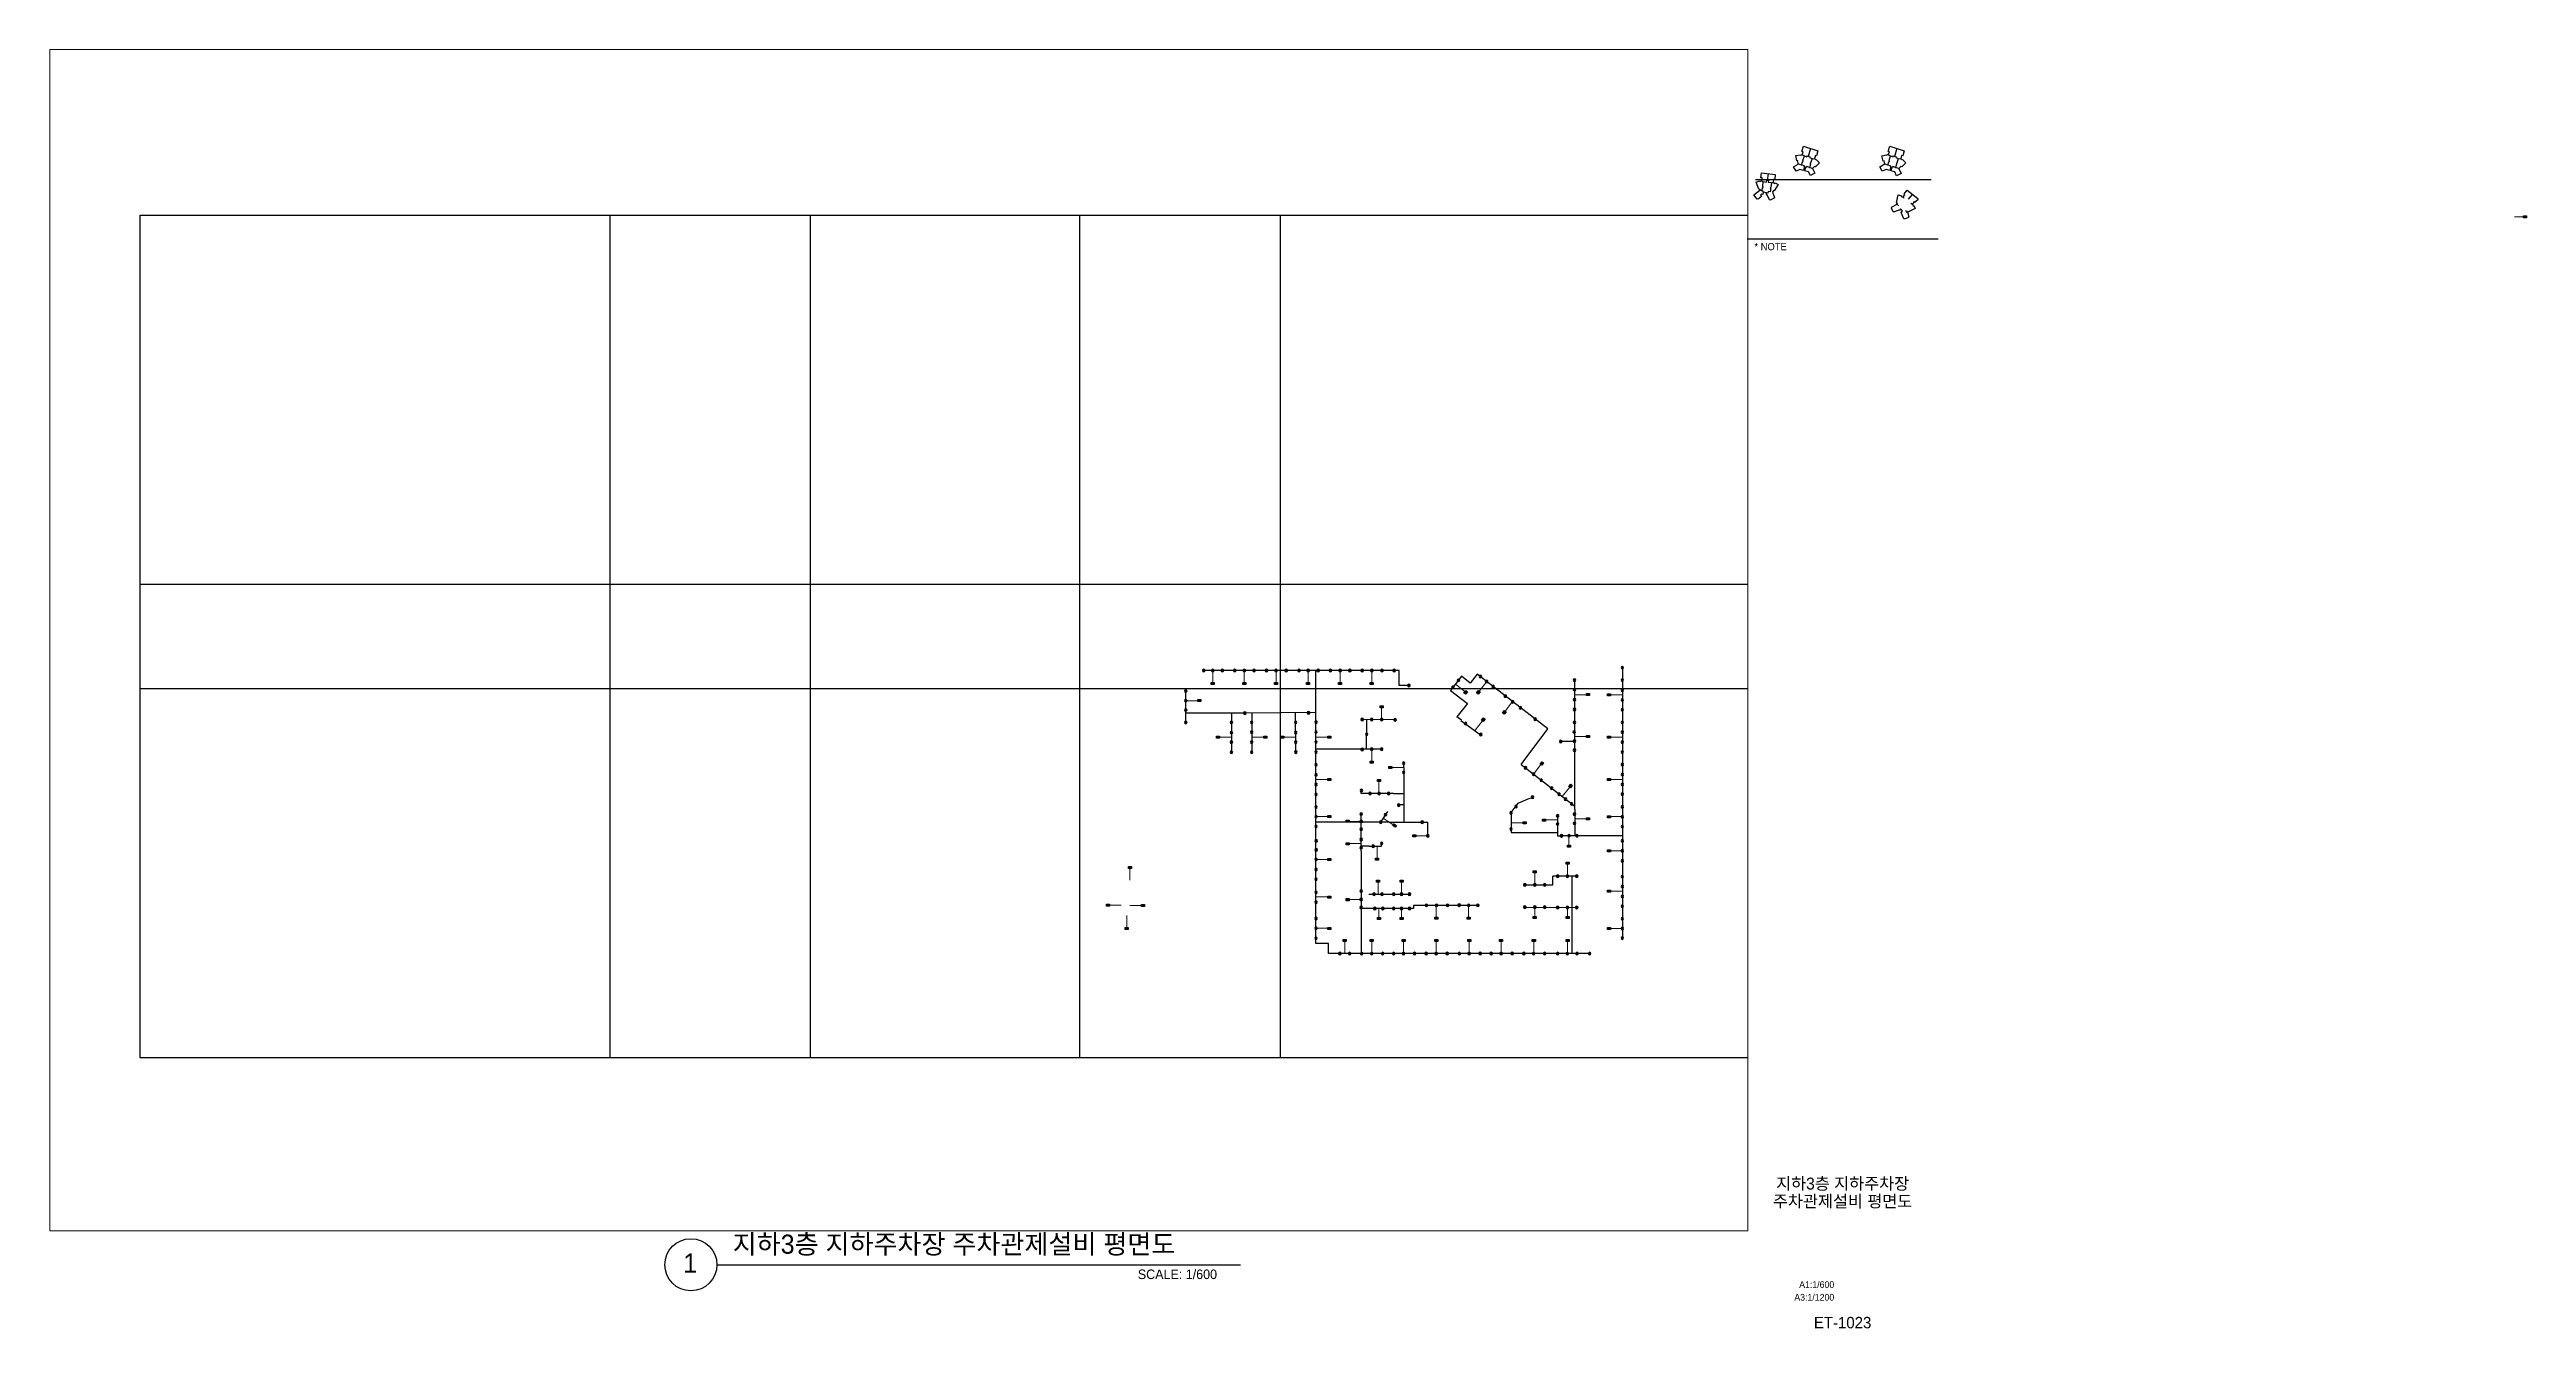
# Paper-space layout '배치1' of a CAD drawing. Header units: millimetres. Extents: x 29 to 1065, y 21 to 556.
# The model-space entities are those that its viewports show. They can reach past a viewport. Long polylines and large blocks are cut down to what shows.
import ezdxf
from ezdxf.enums import TextEntityAlignment as Align

# ---------------------------------------------------------------- set-up
doc = ezdxf.new("R2010")
doc.units = ezdxf.units.MM
for name, color, linetype in [('0-유도관제', 6, 'Continuous'), ('e-plan', 9, 'Continuous'), ('E-TITLE', 3, 'Continuous'), ('sheet', 7, 'Continuous'), ('TXT', 2, 'Continuous'), ('Vp', 7, 'Continuous')]:
    doc.layers.add(name, color=color, linetype=linetype)
for name, color, linetype, lineweight in [('주차유도-LGM', 6, 'Continuous', 20), ('주차유도-USM', 1, 'Continuous', 35), ('주차유도-레이스웨이', 1, 'Continuous', 25)]:
    doc.layers.add(name, color=color, linetype=linetype, lineweight=lineweight)
doc.styles.add('돋움', font='')
doc.styles.get('돋움').set_extended_font_data('Dotum')

# ---------------------------------------------------------------- blocks, each defined once
blk = doc.blocks.new('센서')
at = {"layer": '0-유도관제', "color": 0}
for p, q in [((405935, 34224), (406072, 34088)), ((405936, 33712), (406072, 33849)), ((406311, 34088), (406447, 34225)), ((406311, 33849), (406448, 33713))]:
    blk.add_line(p, q, dxfattribs=at)
for major_axis, start_param, end_param in [((0, 362), 2.801804347482335, 9.084989654661921), ((0, 169), 2.8623104, 9.1454957)]:
    blk.add_ellipse((406192, 33969), major_axis=major_axis, ratio=1, start_param=start_param, end_param=end_param, dxfattribs=at)
blk = doc.blocks.new('만공차등')
at = {"layer": '0-유도관제', "color": 0}
for p, q in [((305755, 78525), (306597, 78525)), ((305755, 77269), (305755, 78525)), ((306597, 77269), (305755, 77269)), ((306185, 78101), (306185, 77952)), ((306185, 77838), (306185, 77693)), ((306191, 78101), (306191, 77952)), ((306191, 77838), (306191, 77693)), ((306442, 77269), (306442, 78525)), ((306442, 78525), (306442, 77269)), ((306597, 78525), (306597, 77269))]:
    blk.add_line(p, q, dxfattribs=at)
for points in [[(305858, 77952), (305858, 77952), (305858, 78101), (305858, 78101)], [(305858, 78101), (305858, 78101), (306044, 78101), (306185, 78101)], [(306037, 77952), (306037, 77952), (305858, 77952), (305858, 77952)], [(306037, 77870), (306037, 77870), (306037, 77952), (306037, 77952)], [(306078, 77737), (306050, 77766), (306037, 77810), (306037, 77870)], [(306185, 77693), (306139, 77694), (306104, 77709), (306078, 77737)], [(306134, 77952), (306134, 77952), (306134, 77915), (306134, 77915)], [(306185, 77952), (306159, 77952), (306134, 77952), (306134, 77952)], [(306134, 77915), (306134, 77887), (306139, 77867), (306149, 77855)], [(306149, 77855), (306158, 77844), (306170, 77838), (306185, 77838)], [(306191, 78101), (306274, 78101), (306339, 78101), (306339, 78101)], [(306241, 77952), (306241, 77952), (306217, 77952), (306191, 77952)], [(306191, 77838), (306204, 77838), (306216, 77843), (306226, 77853)], [(306226, 77853), (306236, 77863), (306241, 77882), (306241, 77909)], [(306241, 77909), (306241, 77909), (306241, 77952), (306241, 77952)], [(306339, 77854), (306339, 77800), (306327, 77760), (306301, 77733)], [(306339, 78101), (306339, 78101), (306339, 77854), (306339, 77854)]]:
    blk.add_open_spline(points, degree=3, dxfattribs=at)
blk.add_open_spline([(306301, 77733), (306275, 77706), (306239, 77693), (306192, 77693), (306191, 77693), (306191, 77693), (306191, 77693)], degree=3, knots=[0.49897713, 0.49897713, 0.49897713, 0.49897713, 0.997954261, 0.997954261, 0.997954261, 1, 1, 1, 1], dxfattribs=at)

msp = doc.modelspace()

# ---------------------------------------------------------------- linework, layer by layer
at = {"layer": 'DEFPOINTS'}
for points in [[(34889, 285737), (203089, 285737), (203089, 166937), (34889, 166937)], [(152837, 285737), (321037, 285737), (321037, 166937), (152837, 166937)], [(270786, 285737), (438986, 285737), (438986, 166937), (270786, 166937)], [(34889, 193121), (203089, 193121), (203089, 74321), (34889, 74321)], [(152837, 193121), (321037, 193121), (321037, 74321), (152837, 74321)], [(270786, 193121), (438986, 193121), (438986, 74321), (270786, 74321)]]:
    msp.add_lwpolyline(points, close=True, dxfattribs=at)

psp = doc.layouts.new('배치1')

# ---------------------------------------------------------------- linework, layer by layer
at = {"layer": 'e-plan'}
for p, q in [((762.9, 507), (762.9, 507)), ((763.4, 506.8), (763.4, 506.9)), ((799, 507), (799, 507)), ((799.5, 506.8), (799.5, 506.9))]:
    psp.add_line(p, q, dxfattribs=at)
for points in [[(762.5, 515.7), (768.5, 513.8), (767.9, 511.7), (767.4, 511.8), (767, 510.6), (767.6, 510), (767.7, 510.1), (769.1, 508.7), (767.5, 507.1), (767.2, 507.4), (766.2, 506.4), (767.2, 504.4), (765.3, 503.4), (764.5, 504.9), (762.9, 505.4), (763.4, 506.8), (762.9, 507), (762.4, 505.5), (760.9, 506), (759.3, 505.2), (758.3, 507.1), (760.2, 508.2), (760, 509.6), (759.6, 509.5), (759.2, 511.8), (761.1, 512.1), (761.1, 512), (761.9, 512.1), (762.3, 513.4), (761.8, 513.5), (762.5, 515.7)], [(761.6, 507.8), (760.9, 508), (760.3, 508.2)], [(762.8, 511.6), (763.8, 511.3), (763.9, 511.7), (765.1, 511.3), (765, 510.9), (766, 510.6), (765.4, 508.6), (765.3, 508.7), (765.2, 508.3), (765.3, 508.2), (764.9, 506.8), (763.7, 507.2), (763.6, 506.8), (762.7, 507.1), (762.8, 507.5), (761.6, 507.8), (762, 509.2), (762.2, 509.2), (762.3, 509.6), (762.2, 509.7), (762.8, 511.6)], [(762.8, 511.6), (762, 511.9), (761.9, 512.1), (761.9, 512.1)], [(764.5, 511.5), (765.5, 514.8)], [(766, 510.6), (766.8, 510.4), (767, 510.6), (767, 510.6)], [(798.6, 515.7), (804.6, 513.8), (804, 511.7), (803.5, 511.8), (803.1, 510.6), (803.7, 510), (803.8, 510.1), (805.2, 508.7), (803.6, 507.1), (803.3, 507.4), (802.3, 506.4), (803.3, 504.3), (801.4, 503.3), (800.6, 504.9), (799, 505.4), (799.5, 506.8), (799, 507), (798.5, 505.5), (797, 506), (795.4, 505.2), (794.4, 507.1), (796.5, 508.3), (796.2, 509.5), (795.8, 509.4), (795.2, 511.6), (797.1, 512.1), (797.1, 512), (798, 512.3), (798.4, 513.4), (797.9, 513.5), (798.6, 515.7)], [(797.7, 507.8), (797, 508), (796.6, 508.2), (796.5, 508.3)], [(798.9, 511.6), (799.9, 511.3), (800, 511.7), (801.2, 511.3), (801.1, 510.9), (802.1, 510.6), (801.5, 508.6), (801.4, 508.7), (801.3, 508.3), (801.4, 508.2), (801, 506.8), (799.8, 507.2), (799.7, 506.8), (798.8, 507.1), (798.9, 507.5), (797.7, 507.8), (798.1, 509.2), (798.3, 509.2), (798.4, 509.6), (798.3, 509.7), (798.9, 511.6)], [(798.9, 511.6), (798, 511.9), (797.9, 512.2)], [(800.6, 511.5), (801.6, 514.8)], [(802.1, 510.6), (802.9, 510.4), (803.1, 510.6), (803.1, 510.6)], [(744.9, 504.5), (750.6, 503.8), (750.4, 501.8), (749.9, 501.8), (749.7, 500.6), (749.7, 500.6), (750.4, 500.1), (750.6, 500.4), (751.8, 499.7), (750.1, 497), (749.9, 497.1), (749.5, 496.5), (750.3, 494.2), (750.1, 494.1), (750.2, 493.9), (748.5, 493.1), (748.4, 493.3), (748.2, 493.3), (747.3, 495.3), (746.9, 495.4), (747, 496.2), (745.5, 496.4), (745.4, 495.5), (744.9, 495.6), (744.4, 495.2), (744.9, 494.7), (743.5, 493.5), (743.3, 493.7), (743.1, 493.6), (741.7, 495.4), (744.1, 497.3), (743.9, 497.8), (743.7, 497.7), (742.7, 500.7), (744, 501.2), (744.1, 500.9), (745, 501.2), (745.1, 502.4), (744.6, 502.5), (744.9, 504.5)], [(745.6, 500.9), (745, 501), (744.9, 501.2)], [(748.8, 498.4), (748.6, 498.5), (748.5, 498), (748.7, 498), (748.5, 496.6), (747.6, 496.7), (747.5, 496.1), (745.5, 496.4), (745.6, 496.9), (745.1, 497), (745.3, 498.4), (745.5, 498.4), (745.6, 498.8), (745.4, 498.8), (745.6, 500.9), (747, 500.7), (747.1, 501.5), (747.8, 501.4), (747.7, 500.7), (749, 500.5), (748.8, 498.4)], [(747.4, 501.4), (747.8, 504.2)], [(749, 500.5), (749.7, 500.4), (749.8, 500.6)], [(764.9, 506.8), (765.6, 506.6), (766.2, 506.4)], [(801, 506.8), (801.7, 506.6), (802.3, 506.4)], [(745.1, 497), (744.8, 497), (744.4, 497.4), (744.1, 497.3)], [(805.8, 497.3), (810.3, 493.8), (810.2, 493.5), (810.4, 493.4), (809.3, 492.4), (809.3, 492.4), (809.1, 492.2), (808.7, 492.5), (808, 491.5), (808, 491.5), (808.3, 490.8), (808.6, 490.9), (809.2, 489.7), (806.4, 488.3), (806.3, 488.5), (805.9, 488.3), (806.5, 486.2), (806.4, 486.1), (806.4, 485.9), (804.7, 485.2), (804.6, 485.4), (804.4, 485.3), (803.3, 488), (803.9, 488.7), (803, 489.5), (802.4, 488.8), (802.2, 489), (802.2, 489), (800.3, 488.1), (800.2, 488.3), (799.9, 488.2), (799.2, 489.8), (799.4, 489.9), (799.3, 490.2), (801.4, 491.3), (801.6, 492.1), (801.3, 492.2), (802, 495.3), (803.4, 495), (803.3, 494.7), (804.2, 494.5), (804.2, 494.5), (804.9, 495.4), (804.5, 495.7), (805.8, 497.3)], [(802.2, 490.8), (802.1, 490.9), (801.8, 491.4), (801.4, 491.5)], [(804.6, 493.9), (804.1, 494.3), (804.1, 494.5)], [(805.1, 488.9), (805.2, 488.6), (805.3, 488.7), (805.6, 488.1), (805.9, 488.2)], [(808, 495.6), (806.3, 493.5)], [(807.3, 491.8), (807.8, 491.4), (808, 491.5)]]:
    psp.add_lwpolyline(points, dxfattribs=at)
at = {"layer": 'E-TITLE', "color": 3}
psp.add_line((307.9, 47.9), (526.8, 47.9), dxfattribs=at)
at = {"layer": 'E-TITLE'}
psp.add_circle((296.9, 47.9), 10.9, dxfattribs=at)
at = {"layer": 'sheet', "color": 2}
psp.add_line((738.8, 477), (818.8, 477), dxfattribs=at)
at = {"layer": 'TXT'}
psp.add_lwpolyline([(742.4, 501.7), (815.8, 501.7)], dxfattribs=at)
at = {"layer": '주차유도-LGM', "color": 6, "lineweight": 20, "ltscale": 500}
for p, q in [((1060, 486.2), (1063.7, 486.2)), ((515.3, 296.4), (515.3, 291.4)), ((528.4, 296.4), (528.4, 291.4)), ((541.8, 296.4), (541.8, 291.4)), ((555.2, 296.4), (555.2, 291.4)), ((568.5, 296.4), (568.5, 291.4)), ((581.8, 296.4), (581.8, 291.4)), ((620.7, 287.6), (616.8, 290.7)), ((626.8, 287.9), (629.9, 291.8)), ((503.9, 283.8), (508.9, 283.8)), ((585.9, 275.9), (585.9, 280.9)), ((637.6, 279.4), (640.7, 283.4)), ((666.6, 286.3), (671.6, 286.3)), ((681.6, 286.2), (686.7, 286.2)), ((625, 271.4), (628.1, 275.4)), ((518.1, 268.5), (523.1, 268.5)), ((531.6, 268.5), (536.6, 268.5)), ((545.1, 268.5), (550.1, 268.5)), ((558.4, 268.6), (563.4, 268.6)), ((581.8, 263.5), (581.8, 258.5)), ((666.7, 268.8), (671.7, 268.8)), ((681.7, 268.5), (686.7, 268.5)), ((558.4, 250.9), (563.4, 250.9)), ((584.8, 245), (584.8, 250)), ((590.2, 255.9), (595.2, 255.9)), ((649.5, 253.1), (652.6, 257.1)), ((681.6, 250.8), (686.7, 250.8)), ((661.5, 243.7), (664.6, 247.6)), ((558.4, 235.3), (563.4, 235.3)), ((572.3, 233.3), (577.3, 233.3)), ((586.6, 234.7), (590.8, 231.9)), ((640.1, 232.7), (645.1, 232.7)), ((654.5, 233.9), (659.5, 233.9)), ((666.7, 234.4), (671.7, 234.4)), ((681.6, 235.3), (686.7, 235.3)), ((572.3, 224), (577.3, 224)), ((584, 222.9), (584, 217.9)), ((600.2, 227.3), (605.3, 227.3)), ((664.3, 227.3), (664.3, 223.4)), ((681.6, 221), (686.7, 221)), ((480.6, 208.7), (480.6, 213.7)), ((558.4, 217.4), (563.4, 217.4)), ((584.4, 202.9), (584.4, 207.9)), ((594.3, 202.9), (594.3, 207.9)), ((650, 206.8), (650, 211.8)), ((663.7, 210.4), (663.7, 215.4)), ((472, 198.3), (477, 198.3)), ((480.5, 198.2), (485.5, 198.2)), ((558.4, 201.7), (563.4, 201.7)), ((572.3, 200.6), (577.3, 200.6)), ((584.8, 196.9), (584.8, 193.1)), ((594.3, 196.9), (594.3, 193.1)), ((608.8, 198.2), (608.8, 193.2)), ((622.3, 198.2), (622.3, 193.2)), ((650, 197.4), (650, 193.5)), ((663.7, 197.3), (663.7, 193.5)), ((681.7, 204.2), (686.7, 204.2)), ((479.3, 193.9), (479.3, 188.9)), ((558.4, 188.6), (563.4, 188.6)), ((681.6, 188.5), (686.7, 188.5)), ((570.5, 178), (570.5, 183)), ((581.8, 178), (581.8, 183)), ((595.1, 178), (595.1, 183)), ((608.8, 178), (608.8, 183)), ((622.6, 178), (622.6, 183)), ((635.9, 178), (635.9, 183)), ((649.6, 178), (649.6, 183)), ((663.7, 178), (663.7, 183))]:
    psp.add_line(p, q, dxfattribs=at)
at = {"layer": '주차유도-레이스웨이'}
for p, q in [((593.3, 296.4), (510.9, 296.4)), ((558.4, 182.3), (558.4, 296.4)), ((593.3, 290.1), (593.3, 296.4)), ((619.4, 294), (614.7, 288.1)), ((623, 291.1), (619.4, 294)), ((625.9, 294.9), (623, 291.1)), ((655.4, 272), (625.9, 294.9)), ((666.7, 238.3), (666.7, 293)), ((686.7, 298.1), (686.7, 184)), ((503.9, 288.4), (503.9, 274.2)), ((597.9, 290.1), (593.3, 290.1)), ((614.7, 288.1), (621.8, 282.6)), ((621.8, 282.6), (617.4, 277.1)), ((528.7, 278.6), (503.9, 278.6)), ((523.1, 278.6), (523.1, 262.3)), ((558.4, 278.8), (528.7, 278.6)), ((531.6, 278.6), (531.6, 262.3)), ((550, 262.3), (549.9, 278.7)), ((592.1, 275.8), (577.2, 275.9)), ((579.6, 263.5), (579.7, 275.9)), ((619.3, 275.6), (617.4, 277.1)), ((627.7, 269.1), (619.1, 275.4)), ((644.3, 257.1), (655.4, 272)), ((586.4, 263.5), (558.3, 263.5)), ((666.7, 266.7), (660.3, 266.7)), ((595.2, 255.9), (595.2, 258.3)), ((595.2, 255.9), (595.2, 233)), ((644.3, 257.1), (666.7, 239.7)), ((577.4, 245), (577.4, 246.8)), ((590.9, 245), (577.4, 245)), ((590.9, 245), (595.2, 245)), ((595.2, 240.2), (592.5, 240.2)), ((640.1, 237.1), (643.1, 241)), ((643.1, 241), (647.2, 242.7)), ((647.2, 242.7), (649.5, 243.5)), ((589.1, 233), (558.4, 233)), ((577.3, 220.8), (577.3, 237)), ((586.6, 234.7), (585.5, 233)), ((588.4, 237.5), (586.6, 234.7)), ((589.1, 233), (605.3, 233)), ((605.3, 227.3), (605.3, 233)), ((640.1, 237.1), (640.1, 228.7)), ((640.1, 228.7), (659.5, 228.7)), ((659.5, 236.1), (659.5, 227.3)), ((666.7, 238.3), (666.7, 227.3)), ((580.7, 222.9), (577.3, 222.9)), ((577.3, 220.7), (577.3, 197.5)), ((580.7, 222.9), (585.9, 222.9)), ((585.9, 222.9), (585.9, 224.6)), ((659.5, 227.3), (661, 227.3)), ((686.7, 227.3), (661, 227.3)), ((668.1, 210.4), (657.5, 210.4)), ((657.5, 210.3), (657.5, 210.4)), ((657.5, 206.8), (657.5, 210.3)), ((665.7, 178.1), (665.7, 210.4)), ((577.3, 197.5), (577.3, 197.3)), ((577.3, 197.4), (577.3, 178)), ((599.3, 196.9), (577.3, 196.9)), ((598, 202.7), (580.6, 202.7)), ((626.7, 198.2), (599.3, 198.2)), ((599.3, 198.2), (599.3, 196.9)), ((645.3, 206.8), (657.5, 206.8)), ((645.3, 197.4), (668.1, 197.3)), ((563.7, 182.3), (558.4, 182.3)), ((563.7, 178), (563.7, 182.3)), ((566.3, 178), (563.7, 178)), ((673.5, 178), (566.3, 178))]:
    psp.add_line(p, q, dxfattribs=at)

# ---------------------------------------------------------------- block references
at = {"layer": '주차유도-LGM', "color": 6, "xscale": 0.001, "yscale": 0.001, "zscale": 0.001}
for p, rotation in [((1142.2, 180), 90), ((593.1, -15.2), 90), ((606.3, -15.2), 90), ((619.6, -15.2), 90), ((633, -15.2), 90), ((646.4, -15.2), 90), ((659.7, -15.2), 90), ((587.5, -22.3), 90), ((663.8, -24.9), 90), ((910.3, 160.2), 141.999998756691), ((915.6, 160.2), 141.999998756691), ((750.1, -19.8), 90), ((758.9, -20), 90), ((917.7, 148.7), 141.999998756691), ((926.5, 151.8), 141.999998756691), ((595.3, -37.7), 90), ((615.1, -37.7), 90), ((622.3, -37.7), 90), ((642, -37.6), 90), ((750.2, -37.3), 90), ((759, -37.7), 90), ((642, -55.3), 90), ((659.6, -48.1), 90), ((662.7, -55.7), 90), ((667.4, -50.3), 90), ((942.2, 130.4), 141.999998756691), ((954.2, 121), 141.999998756691), ((758.9, -55.3), 90), ((642, -70.8), 90), ((649.6, -72.8), 90), ((489.9, -67.6), 56.99999999619398), ((723.6, -73.5), 90), ((731.8, -72.3), 90), ((750.2, -71.8), 90), ((758.9, -70.9), 90), ((642, -88.8), 90), ((649.6, -82.2), 90), ((661.9, -88.7), 90), ((677.5, -78.9), 90), ((742.2, -83.2), 90), ((758.9, -85.2), 90), ((558.5, -92.1), 90), ((662.3, -97.8), 90), ((672.2, -97.8), 90), ((727.9, -93.9), 90), ((741.6, -90.3), 90), ((549.3, -107.9), 90), ((564, -108), 90), ((642, -104.5), 90), ((649.6, -105.6), 90), ((758.9, -102), 90), ((557.1, -117.7), 90), ((642, -117.6), 90), ((662.7, -113.5), 90), ((672.2, -113.5), 90), ((686.7, -113.4), 90), ((700.2, -113.4), 90), ((727.9, -113.1), 90), ((741.6, -113.1), 90), ((758.9, -117.7), 90), ((648.4, -122.7), 90), ((659.7, -122.7), 90), ((673, -122.7), 90), ((686.7, -122.7), 90), ((700.5, -122.7), 90), ((713.8, -122.7), 90), ((727.5, -122.7), 90), ((741.6, -122.7), 90)]:
    psp.add_blockref('만공차등', p, dxfattribs=dict(at, rotation=rotation))
at = {"layer": '주차유도-USM', "extrusion": (0, 0, -1), "xscale": 0.0015, "yscale": 0.0015, "zscale": -0.0015, "rotation": 270}
for p in [(-562.4, 905.7), (-566.2, 905.7), (-570.2, 905.7), (-575.4, 905.7), (-579.4, 905.7), (-583.5, 905.7), (-588.7, 905.7), (-592.7, 905.7), (-596.9, 905.7), (-602.3, 905.7), (-606.1, 905.7), (-610.3, 905.7), (-615.4, 905.7), (-619.5, 905.7), (-623.6, 905.7), (-628.7, 905.7), (-632.8, 905.7), (-637, 905.7), (-642.1, 905.7), (-648.3, 899.4), (-669, 901.6), (-678.2, 903.2), (-680.8, 901.1), (-683.5, 899), (-717.6, 901.7), (-737.6, 906.9), (-737.6, 901.7), (-554.9, 897.1), (-554.9, 893.1), (-554.9, 889.2), (-666.7, 898.7), (-688.6, 895), (-691.7, 892.6), (-694.9, 890.1), (-717.6, 897.7), (-717.6, 893.5), (-717.6, 889.4), (-737.6, 897.5), (-737.6, 893.4), (-737.6, 889.3), (-554.9, 884), (-574, 884), (-574, 879.7), (-579.6, 887.9), (-582.5, 884), (-582.5, 879.9), (-600.9, 884), (-600.9, 879.8), (-606.3, 888), (-609.4, 884.1), (-609.4, 880), (-628.7, 885.2), (-630.6, 879), (-632.7, 885.2), (-636.9, 885.2), (-642.5, 885.1), (-672, 883.5), (-678.4, 878.9), (-701.1, 885.3), (-717.4, 880), (-717.6, 884), (-737.6, 884), (-737.6, 879.9), (-574, 875.7), (-574, 871.5), (-582.5, 875.7), (-582.5, 871.5), (-600.9, 875.7), (-601, 871.6), (-609.4, 875.8), (-609.4, 871.6), (-628.7, 872.7), (-632.7, 872.8), (-636.9, 872.8), (-711.8, 876), (-717.6, 876.2), (-717.6, 872.4), (-737.6, 875.7), (-737.6, 871.6), (-609.4, 866.3), (-609.4, 862.1), (-609.4, 858), (-646.1, 866.9), (-646.1, 863.1), (-697.1, 865), (-700.4, 862.4), (-703.7, 859.8), (-737.6, 866.4), (-737.6, 862.2), (-737.6, 858), (-609.4, 853.9), (-609.4, 848.6), (-628.4, 855.5), (-632, 854.3), (-635.8, 854.3), (-639.8, 854.3), (-644, 849.4), (-693.1, 848.8), (-700, 852.7), (-708, 856.5), (-711.1, 854), (-713.8, 851.9), (-716.4, 849.9), (-737.6, 854), (-737.6, 848.7), (-609.4, 844.6), (-609.4, 840.5), (-628.3, 845.7), (-628.3, 842.6), (-628.3, 839.3), (-636.5, 842.3), (-638.5, 845.4), (-653.8, 842.3), (-691, 846.2), (-691, 839.4), (-710.5, 844.9), (-710.5, 841.5), (-717.6, 845.6), (-717.6, 841.8), (-737.6, 844.5), (-737.6, 840.4), (-609.4, 826.7), (-609.5, 834.5), (-609.5, 830.7), (-628.3, 835), (-628.3, 831.6), (-633.3, 832.2), (-636.9, 833.4), (-656.2, 836.6), (-712.1, 836.6), (-715.3, 836.6), (-718.6, 836.6), (-737.6, 834.5), (-737.6, 830.3), (-609.4, 822.5), (-609.4, 818.4), (-696.8, 816.1), (-701, 816.1), (-705.1, 816.1), (-710.5, 819.7), (-714.6, 819.7), (-718.5, 819.7), (-737.6, 819.5), (-737.6, 826.1), (-609.4, 812.9), (-609.4, 808.8), (-628.3, 813.5), (-628.3, 809.9), (-628.3, 806.6), (-633.7, 812.2), (-634, 806.2), (-637, 812.2), (-637.4, 806.2), (-641.9, 812.2), (-641.9, 806.2), (-645.2, 812.2), (-645.2, 806.2), (-648.5, 812.2), (-648.5, 806.2), (-655.6, 807.5), (-659.8, 807.5), (-664.4, 807.5), (-669.3, 807.6), (-673.3, 807.5), (-677.1, 807.5), (-696.8, 806.7), (-701, 806.7), (-705.1, 806.7), (-710.5, 806.6), (-714.6, 806.6), (-718.5, 806.6), (-737.6, 815.4), (-737.6, 811.2), (-737.6, 807.1), (-609.4, 802), (-609.4, 797.9), (-737.6, 801.9), (-737.6, 797.8), (-609.4, 793.7), (-619.4, 787.3), (-623.5, 787.3), (-628.5, 787.3), (-632.7, 787.3), (-637.3, 787.3), (-641.9, 787.3), (-646, 787.3), (-650.6, 787.3), (-655.5, 787.3), (-659.7, 787.3), (-664.3, 787.3), (-669.4, 787.3), (-673.5, 787.3), (-678.1, 787.3), (-682.7, 787.3), (-686.9, 787.3), (-691.5, 787.3), (-696.4, 787.3), (-700.5, 787.3), (-705.1, 787.3), (-710.5, 787.3), (-714.6, 787.3), (-718.6, 787.3), (-723.9, 787.3), (-737.6, 793.8)]:
    psp.add_blockref('센서', p, dxfattribs=at)

# ---------------------------------------------------------------- texts
at = {"layer": 'E-TITLE', "color": 3, "style": '돋움'}
for s, height, p in [('1', 8, (293.7, 42.2)), ('지하3층 지하주차장 주차관제설비 평면도', 8, (314.4, 50.1)), ('SCALE: 1/600', 4, (483.9, 40.7))]:
    psp.add_text(s, height=height, dxfattribs=at).set_placement(p, align=Align.BOTTOM_LEFT)
at = {"layer": 'sheet', "color": 7, "style": '돋움'}
psp.add_text('* NOTE', height=3, dxfattribs=at).set_placement((741.9, 472.2))
for s, p in [('A3:1/1200', (775.3, 32.9)), ('A1:1/600', (775.3, 38.2))]:
    psp.add_text(s, height=2.8, dxfattribs=at).set_placement(p, align=Align.RIGHT)
at = {"layer": 'TXT', "color": 3, "style": '돋움'}
for s, p in [('지하3층 지하주차장', (778.8, 81.9)), ('주차관제설비 평면도', (778.8, 74.5))]:
    psp.add_text(s, height=5, dxfattribs=at).set_placement(p, align=Align.MIDDLE)
psp.add_text('ET-1023', height=4.79, dxfattribs=at).set_placement((778.8, 23.7), align=Align.MIDDLE_CENTER)

# ---------------------------------------------------------------- viewports
at = {"layer": 'Vp'}
psp.add_viewport(center=(383.9, 309.1), size=(710.6, 494.101), view_center_point=(225336.2, 179108.1), view_height=296460.453, dxfattribs=at)

doc.saveas('drawing.dxf')
